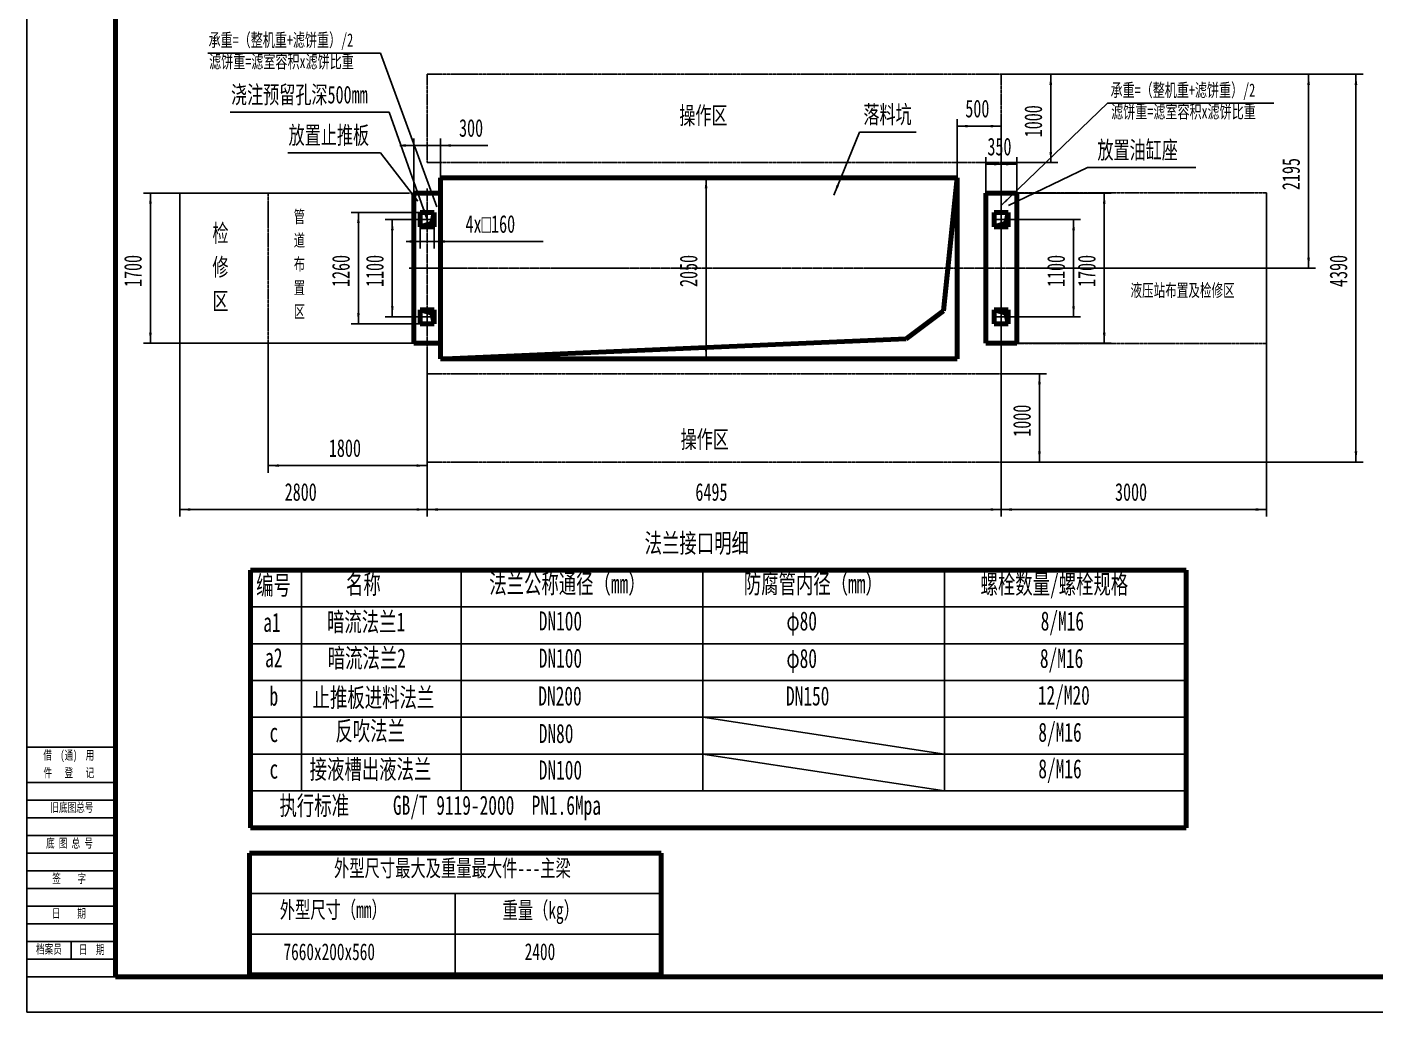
# Model space of a CAD drawing. Header units: millimetres. Extents: x -11880 to 11880, y -8400 to 8400.
# Drawn here: x -11880 to 3373, y -8400 to 2752 of the extents above; entities that cross this region are included whole.
import ezdxf

# ---------------------------------------------------------------- set-up
doc = ezdxf.new("R2010")
doc.units = ezdxf.units.MM
doc.linetypes.add('EB_DASHDOT', pattern=[39, 30, -3, 3, -3])
doc.linetypes.add('EB_DASHDOTDOT', pattern=[45, 30, -3, 3, -3, 3, -3])
for name, color, linetype, lineweight in [('CAXA0', 7, 'Continuous', 70), ('CAXA1', 1, 'EB_DASHDOT', 25), ('CAXA3', 7, 'Continuous', 25), ('CAXA4', 3, 'Continuous', 25)]:
    doc.layers.add(name, color=color, linetype=linetype, lineweight=lineweight)
doc.styles.add('UserTxtStyle11', font='', dxfattribs={"width": 0.667})
doc.styles.add('标准', font='', dxfattribs={"width": 0.667})
doc.styles.get('UserTxtStyle11').set_extended_font_data('FangSong_GB2312')
doc.styles.get('标准').set_extended_font_data('SimSun')
doc.dimstyles.new('标准', dxfattribs={"dimscale": 40, "dimtxt": 5, "dimasz": 3, "dimexe": 2, "dimexo": 0, "dimtad": 1, "dimdec": 1, "dimzin": 12, "dimdsep": 46, "dimtxsty": '标准', "dimcen": 0, "dimdle": 4, "dimaunit": 1, "dimazin": 2, "dimtfac": 1, "dimtdec": 3, "dimtmove": 0, "dimatfit": 3, "dimfxl": 0, "dimtolj": 1, "dimtzin": 0, "dimarcsym": 0})

# ---------------------------------------------------------------- blocks, each defined once
blk = doc.blocks.new('CAXBLOCK36', base_point=(-10880, -8000))
at = {"layer": 'CAXA3'}
for p, q in [((-10880, -5400), (-11880, -5400)), ((-10880, -5800), (-11880, -5800)), ((-10880, -6000), (-11880, -6000)), ((-10880, -6200), (-11880, -6200)), ((-10880, -6400), (-11880, -6400)), ((-10880, -6600), (-11880, -6600)), ((-10880, -6800), (-11880, -6800)), ((-10880, -7000), (-11880, -7000)), ((-10880, -7200), (-11880, -7200)), ((-10880, -7400), (-11880, -7400)), ((-10880, -7600), (-11880, -7600)), ((-11380, -7800), (-11380, -7600)), ((-10880, -7800), (-11880, -7800)), ((-10880, -8000), (-11880, -8000))]:
    blk.add_line(p, q, dxfattribs=at)
at = {"layer": 'CAXA0', "linetype": 'Continuous', "lineweight": 25, "char_height": 104, "attachment_point": 1}
for s, insert, style in [('\\fSimSun|b0|i0|p34;借  (通)  用', (-11694, -5439), '标准'), ('\\fSimSun|b0|i0|p34;件   登   记', (-11694, -5638), '标准'), ('\\fSimSun|b0|i0|p34;旧底图总号', (-11614, -6030), '标准'), ('\\fSimSun|b0|i0|p34;底 图 总 号', (-11664, -6435), '标准'), ('\\fSimSun|b0|i0|p34;签    字', (-11594, -6836), '标准'), ('\\fFangSong_GB2312|b0|i0|p34;日    期', (-11597, -7230), 'UserTxtStyle11'), ('\\fSimSun|b0|i0|p34;档案员', (-11777, -7635), '标准'), ('\\fSimSun|b0|i0|p34;日  期', (-11292, -7640), '标准')]:
    blk.add_mtext(s, dxfattribs=dict(at, insert=insert, style=style))
blk = doc.blocks.new('CAXBLOCK35', base_point=(11480, -8000))
at = {"layer": 'CAXA0', "linetype": 'Continuous', "lineweight": 70}
for p, q in [((-10880, 8000), (-10880, -8000)), ((-10880, -8000), (11480, -8000))]:
    blk.add_line(p, q, dxfattribs=at)
at = {"layer": 'CAXA3', "linetype": 'Continuous', "lineweight": 25}
for p, q in [((-11880, -8400), (-11880, 8400)), ((11880, -8400), (-11880, -8400))]:
    blk.add_line(p, q, dxfattribs=at)
at = {"layer": 'CAXA0'}
blk.add_blockref('CAXBLOCK36', (-10880, -8000), dxfattribs=at)
blk = doc.blocks.new('*D425')
at = {"layer": 'CAXA4', "linetype": 'Continuous', "lineweight": 25}
for points in [[(-4196, 1046), (-4211, 926), (-4181, 926)], [(-4196, -1004), (-4211, -884), (-4181, -884)]]:
    blk.add_hatch(color=0, dxfattribs=at).paths.add_polyline_path(points, flags=0)
at = {"layer": 'CAXA4', "color": 0, "linetype": 'Continuous', "lineweight": 25}
for p, q in [((-7151, 1046), (-4116, 1046)), ((-4196, 1046), (-4196, -1004)), ((-7151, -1004), (-4116, -1004))]:
    blk.add_line(p, q, dxfattribs=at)
at = {"layer": 'CAXA4', "color": 0, "linetype": 'Continuous', "lineweight": 25, "insert": (-4495, -192), "char_height": 200, "attachment_point": 1, "rotation": 90, "style": '标准'}
blk.add_mtext('\\fSimSun|b0|i0|p34;2050', dxfattribs=at)
blk = doc.blocks.new('*D426')
at = {"layer": 'CAXA4', "linetype": 'Continuous', "lineweight": 25}
for points in [[(-7746, 571), (-7761, 451), (-7731, 451)], [(-7746, -529), (-7761, -409), (-7731, -409)]]:
    blk.add_hatch(color=0, dxfattribs=at).paths.add_polyline_path(points, flags=0)
at = {"layer": 'CAXA4', "color": 0, "linetype": 'Continuous', "lineweight": 25}
for p, q in [((-7431, 571), (-7826, 571)), ((-7746, 571), (-7746, -529)), ((-7429, -529), (-7826, -529))]:
    blk.add_line(p, q, dxfattribs=at)
at = {"layer": 'CAXA4', "color": 0, "linetype": 'Continuous', "lineweight": 25, "insert": (-8045, -192), "char_height": 200, "attachment_point": 1, "rotation": 90, "style": '标准'}
blk.add_mtext('\\fSimSun|b0|i0|p34;1100', dxfattribs=at)
blk = doc.blocks.new('*D427')
at = {"layer": 'CAXA4', "linetype": 'Continuous', "lineweight": 25}
for points in [[(-38, 571), (-53, 451), (-23, 451)], [(-38, -529), (-53, -409), (-23, -409)]]:
    blk.add_hatch(color=0, dxfattribs=at).paths.add_polyline_path(points, flags=0)
at = {"layer": 'CAXA4', "color": 0, "linetype": 'Continuous', "lineweight": 25}
for p, q in [((-934, 571), (42, 571)), ((-38, 571), (-38, -529)), ((-934, -529), (42, -529))]:
    blk.add_line(p, q, dxfattribs=at)
at = {"layer": 'CAXA4', "color": 0, "linetype": 'Continuous', "lineweight": 25, "insert": (-337, -192), "char_height": 200, "attachment_point": 1, "rotation": 90, "style": '标准'}
blk.add_mtext('\\fSimSun|b0|i0|p34;1100', dxfattribs=at)
blk = doc.blocks.new('*D428')
at = {"layer": 'CAXA4', "linetype": 'Continuous', "lineweight": 25}
for points in [[(-1031, 1199), (-911, 1184), (-911, 1214)], [(-681, 1199), (-801, 1184), (-801, 1214)]]:
    blk.add_hatch(color=0, dxfattribs=at).paths.add_polyline_path(points, flags=0)
at = {"layer": 'CAXA4', "color": 0, "linetype": 'Continuous', "lineweight": 25}
for p, q in [((-1031, 871), (-1031, 1279)), ((-681, 871), (-681, 1279)), ((-1031, 1199), (-681, 1199))]:
    blk.add_line(p, q, dxfattribs=at)
at = {"layer": 'CAXA4', "color": 0, "linetype": 'Continuous', "lineweight": 25, "insert": (-1013, 1498), "char_height": 200, "attachment_point": 1, "style": '标准'}
blk.add_mtext('\\fSimSun|b0|i0|p34;350', dxfattribs=at)
blk = doc.blocks.new('*D429')
at = {"layer": 'CAXA4', "linetype": 'Continuous', "lineweight": 25}
for points in [[(-1356, 1629), (-1236, 1644), (-1236, 1614)], [(-856, 1629), (-976, 1644), (-976, 1614)]]:
    blk.add_hatch(color=0, dxfattribs=at).paths.add_polyline_path(points, flags=0)
at = {"layer": 'CAXA4', "color": 0, "linetype": 'Continuous', "lineweight": 25}
for p, q in [((-1356, 1046), (-1356, 1709)), ((-856, 924), (-856, 1709)), ((-856, 1629), (-1356, 1629))]:
    blk.add_line(p, q, dxfattribs=at)
at = {"layer": 'CAXA4', "color": 0, "linetype": 'Continuous', "lineweight": 25, "insert": (-1263, 1928), "char_height": 200, "attachment_point": 1, "style": '标准'}
blk.add_mtext('\\fSimSun|b0|i0|p34;500', dxfattribs=at)
blk = doc.blocks.new('*D430')
at = {"layer": 'CAXA4', "linetype": 'Continuous', "lineweight": 25}
for points in [[(-7431, 323), (-7551, 338), (-7551, 308)], [(-7271, 323), (-7151, 338), (-7151, 308)]]:
    blk.add_hatch(color=0, dxfattribs=at).paths.add_polyline_path(points, flags=0)
at = {"layer": 'CAXA4', "color": 0, "linetype": 'Continuous', "lineweight": 25}
for p, q in [((-7431, 491), (-7431, 243)), ((-7271, 491), (-7271, 243)), ((-6040, 323), (-7591, 323))]:
    blk.add_line(p, q, dxfattribs=at)
at = {"layer": 'CAXA4', "color": 0, "linetype": 'Continuous', "lineweight": 25, "insert": (-6918, 622), "char_height": 200, "attachment_point": 1, "style": '标准'}
blk.add_mtext('\\fSimSun|b0|i0|p34;4x{\\Fgdt;o}160', dxfattribs=at)
blk = doc.blocks.new('*D431')
at = {"layer": 'CAXA4', "linetype": 'Continuous', "lineweight": 25}
for points in [[(-8130, 651), (-8145, 531), (-8115, 531)], [(-8130, -609), (-8145, -489), (-8115, -489)]]:
    blk.add_hatch(color=0, dxfattribs=at).paths.add_polyline_path(points, flags=0)
at = {"layer": 'CAXA4', "color": 0, "linetype": 'Continuous', "lineweight": 25}
for p, q in [((-7431, 651), (-8210, 651)), ((-8130, 651), (-8130, -609)), ((-7431, -609), (-8210, -609))]:
    blk.add_line(p, q, dxfattribs=at)
at = {"layer": 'CAXA4', "color": 0, "linetype": 'Continuous', "lineweight": 25, "insert": (-8429, -192), "char_height": 200, "attachment_point": 1, "rotation": 90, "style": '标准'}
blk.add_mtext('\\fSimSun|b0|i0|p34;1260', dxfattribs=at)
blk = doc.blocks.new('*D432')
at = {"layer": 'CAXA4', "linetype": 'Continuous', "lineweight": 25}
blk.add_hatch(color=0, dxfattribs=at).paths.add_polyline_path([(-2751, 848), (-2692, 954), (-2719, 965)], flags=0)
at = {"layer": 'CAXA4', "color": 0, "linetype": 'Continuous', "lineweight": 25}
for p, q in [((-2751, 848), (-2461, 1562)), ((-2461, 1562), (-1818, 1562))]:
    blk.add_line(p, q, dxfattribs=at)
at = {"layer": 'CAXA4', "color": 0, "linetype": 'Continuous', "lineweight": 25, "insert": (-2416, 1861), "char_height": 200, "attachment_point": 1, "style": '标准'}
blk.add_mtext('\\fSimSun|b0|i0|p34;落料坑', dxfattribs=at)
blk = doc.blocks.new('*D433')
at = {"layer": 'CAXA4', "linetype": 'Continuous', "lineweight": 25}
blk.add_hatch(color=0, dxfattribs=at).paths.add_polyline_path([(-7459, 779), (-7520, 884), (-7544, 866)], flags=0)
at = {"layer": 'CAXA4', "color": 0, "linetype": 'Continuous', "lineweight": 25}
for p, q in [((-7880, 1328), (-8929, 1328)), ((-7459, 779), (-7880, 1328))]:
    blk.add_line(p, q, dxfattribs=at)
at = {"layer": 'CAXA4', "color": 0, "linetype": 'Continuous', "lineweight": 25, "insert": (-8919, 1627), "char_height": 200, "attachment_point": 1, "style": '标准'}
blk.add_mtext('\\fSimSun|b0|i0|p34;放置止推板', dxfattribs=at)
blk = doc.blocks.new('*D434')
at = {"layer": 'CAXA4', "linetype": 'Continuous', "lineweight": 25}
blk.add_hatch(color=0, dxfattribs=at).paths.add_polyline_path([(-7351, 571), (-7377, 689), (-7405, 679)], flags=0)
at = {"layer": 'CAXA4', "color": 0, "linetype": 'Continuous', "lineweight": 25}
for p, q in [((-7780, 1787), (-9581, 1787)), ((-7351, 571), (-7780, 1787))]:
    blk.add_line(p, q, dxfattribs=at)
at = {"layer": 'CAXA4', "color": 0, "linetype": 'Continuous', "lineweight": 25, "insert": (-9571, 2086), "char_height": 200, "attachment_point": 1, "style": '标准'}
blk.add_mtext('\\fSimSun|b0|i0|p34;浇注预留孔深500mm', dxfattribs=at)
blk = doc.blocks.new('*D435')
at = {"layer": 'CAXA4', "linetype": 'Continuous', "lineweight": 25}
for points in [[(309, 871), (324, 751), (294, 751)], [(309, -829), (324, -709), (294, -709)]]:
    blk.add_hatch(color=0, dxfattribs=at).paths.add_polyline_path(points, flags=0)
at = {"layer": 'CAXA4', "color": 0, "linetype": 'Continuous', "lineweight": 25}
for p, q in [((-706, 871), (389, 871)), ((309, -829), (309, 871)), ((-706, -829), (389, -829))]:
    blk.add_line(p, q, dxfattribs=at)
at = {"layer": 'CAXA4', "color": 0, "linetype": 'Continuous', "lineweight": 25, "insert": (10, -192), "char_height": 200, "attachment_point": 1, "rotation": 90, "style": '标准'}
blk.add_mtext('\\fSimSun|b0|i0|p34;1700', dxfattribs=at)
blk = doc.blocks.new('*D436')
at = {"layer": 'CAXA4', "linetype": 'Continuous', "lineweight": 25}
for points in [[(-10151, -2711), (-10031, -2696), (-10031, -2726)], [(-7351, -2711), (-7471, -2696), (-7471, -2726)]]:
    blk.add_hatch(color=0, dxfattribs=at).paths.add_polyline_path(points, flags=0)
at = {"layer": 'CAXA4', "color": 0, "linetype": 'Continuous', "lineweight": 25}
for p, q in [((-10151, 871), (-10151, -2791)), ((-7351, -882), (-7351, -2791)), ((-7351, -2711), (-10151, -2711))]:
    blk.add_line(p, q, dxfattribs=at)
at = {"layer": 'CAXA4', "color": 0, "linetype": 'Continuous', "lineweight": 25, "insert": (-8964, -2412), "char_height": 200, "attachment_point": 1, "style": '标准'}
blk.add_mtext('\\fSimSun|b0|i0|p34;2800', dxfattribs=at)
blk = doc.blocks.new('*D437')
at = {"layer": 'CAXA4', "linetype": 'Continuous', "lineweight": 25}
for points in [[(-9151, -2214), (-9031, -2229), (-9031, -2199)], [(-7351, -2214), (-7471, -2229), (-7471, -2199)]]:
    blk.add_hatch(color=0, dxfattribs=at).paths.add_polyline_path(points, flags=0)
at = {"layer": 'CAXA4', "color": 0, "linetype": 'Continuous', "lineweight": 25}
for p, q in [((-9151, -829), (-9151, -2294)), ((-7351, -882), (-7351, -2294)), ((-9151, -2214), (-7351, -2214))]:
    blk.add_line(p, q, dxfattribs=at)
at = {"layer": 'CAXA4', "color": 0, "linetype": 'Continuous', "lineweight": 25, "insert": (-8464, -1915), "char_height": 200, "attachment_point": 1, "style": '标准'}
blk.add_mtext('\\fSimSun|b0|i0|p34;1800', dxfattribs=at)
blk = doc.blocks.new('*D438')
at = {"layer": 'CAXA4', "linetype": 'Continuous', "lineweight": 25}
for points in [[(2621, 2216), (2606, 2096), (2636, 2096)], [(2621, 21), (2606, 141), (2636, 141)]]:
    blk.add_hatch(color=0, dxfattribs=at).paths.add_polyline_path(points, flags=0)
at = {"layer": 'CAXA4', "color": 0, "linetype": 'Continuous', "lineweight": 25}
for p, q in [((-856, 2216), (2701, 2216)), ((2621, 2216), (2621, 21)), ((-550, 21), (2701, 21))]:
    blk.add_line(p, q, dxfattribs=at)
at = {"layer": 'CAXA4', "color": 0, "linetype": 'Continuous', "lineweight": 25, "insert": (2322, 905), "char_height": 200, "attachment_point": 1, "rotation": 90, "style": '标准'}
blk.add_mtext('\\fSimSun|b0|i0|p34;2195', dxfattribs=at)
blk = doc.blocks.new('*D439')
at = {"layer": 'CAXA4', "linetype": 'Continuous', "lineweight": 25}
for points in [[(3157, 2216), (3142, 2096), (3172, 2096)], [(3157, -2174), (3142, -2054), (3172, -2054)]]:
    blk.add_hatch(color=0, dxfattribs=at).paths.add_polyline_path(points, flags=0)
at = {"layer": 'CAXA4', "color": 0, "linetype": 'Continuous', "lineweight": 25}
for p, q in [((-856, 2216), (3237, 2216)), ((3157, 2216), (3157, -2174)), ((-856, -2174), (3237, -2174))]:
    blk.add_line(p, q, dxfattribs=at)
at = {"layer": 'CAXA4', "color": 0, "linetype": 'Continuous', "lineweight": 25, "insert": (2858, -192), "char_height": 200, "attachment_point": 1, "rotation": 90, "style": '标准'}
blk.add_mtext('\\fSimSun|b0|i0|p34;4390', dxfattribs=at)
blk = doc.blocks.new('*D440')
at = {"layer": 'CAXA4', "linetype": 'Continuous', "lineweight": 25}
for points in [[(-7351, -2711), (-7231, -2726), (-7231, -2696)], [(-856, -2711), (-976, -2726), (-976, -2696)]]:
    blk.add_hatch(color=0, dxfattribs=at).paths.add_polyline_path(points, flags=0)
at = {"layer": 'CAXA4', "color": 0, "linetype": 'Continuous', "lineweight": 25}
for p, q in [((-7351, -882), (-7351, -2791)), ((-856, -882), (-856, -2791)), ((-7351, -2711), (-856, -2711))]:
    blk.add_line(p, q, dxfattribs=at)
at = {"layer": 'CAXA4', "color": 0, "linetype": 'Continuous', "lineweight": 25, "insert": (-4317, -2412), "char_height": 200, "attachment_point": 1, "style": '标准'}
blk.add_mtext('\\fSimSun|b0|i0|p34;6495', dxfattribs=at)
blk = doc.blocks.new('*D441')
at = {"layer": 'CAXA4', "linetype": 'Continuous', "lineweight": 25}
for points in [[(-10483, 871), (-10468, 751), (-10498, 751)], [(-10483, -829), (-10468, -709), (-10498, -709)]]:
    blk.add_hatch(color=0, dxfattribs=at).paths.add_polyline_path(points, flags=0)
at = {"layer": 'CAXA4', "color": 0, "linetype": 'Continuous', "lineweight": 25}
for p, q in [((-7551, 871), (-10563, 871)), ((-10483, -829), (-10483, 871)), ((-7551, -829), (-10563, -829))]:
    blk.add_line(p, q, dxfattribs=at)
at = {"layer": 'CAXA4', "color": 0, "linetype": 'Continuous', "lineweight": 25, "insert": (-10782, -192), "char_height": 200, "attachment_point": 1, "rotation": 90, "style": '标准'}
blk.add_mtext('\\fSimSun|b0|i0|p34;1700', dxfattribs=at)
blk = doc.blocks.new('*D442')
at = {"layer": 'CAXA4', "linetype": 'Continuous', "lineweight": 25}
for points in [[(-296, 2216), (-311, 2096), (-281, 2096)], [(-296, 1216), (-311, 1336), (-281, 1336)]]:
    blk.add_hatch(color=0, dxfattribs=at).paths.add_polyline_path(points, flags=0)
at = {"layer": 'CAXA4', "color": 0, "linetype": 'Continuous', "lineweight": 25}
for p, q in [((-856, 2216), (-216, 2216)), ((-296, 2216), (-296, 1216)), ((-856, 1216), (-216, 1216))]:
    blk.add_line(p, q, dxfattribs=at)
at = {"layer": 'CAXA4', "color": 0, "linetype": 'Continuous', "lineweight": 25, "insert": (-595, 1503), "char_height": 200, "attachment_point": 1, "rotation": 90, "style": '标准'}
blk.add_mtext('\\fSimSun|b0|i0|p34;1000', dxfattribs=at)
blk = doc.blocks.new('*D443')
at = {"layer": 'CAXA4', "linetype": 'Continuous', "lineweight": 25}
for points in [[(-424, -1174), (-439, -1294), (-409, -1294)], [(-424, -2174), (-439, -2054), (-409, -2054)]]:
    blk.add_hatch(color=0, dxfattribs=at).paths.add_polyline_path(points, flags=0)
at = {"layer": 'CAXA4', "color": 0, "linetype": 'Continuous', "lineweight": 25}
for p, q in [((-856, -1174), (-344, -1174)), ((-424, -1174), (-424, -2174)), ((-856, -2174), (-344, -2174))]:
    blk.add_line(p, q, dxfattribs=at)
at = {"layer": 'CAXA4', "color": 0, "linetype": 'Continuous', "lineweight": 25, "insert": (-723, -1887), "char_height": 200, "attachment_point": 1, "rotation": 90, "style": '标准'}
blk.add_mtext('\\fSimSun|b0|i0|p34;1000', dxfattribs=at)
blk = doc.blocks.new('*D444')
at = {"layer": 'CAXA4', "linetype": 'Continuous', "lineweight": 25}
for points in [[(-856, -2711), (-736, -2726), (-736, -2696)], [(2144, -2711), (2024, -2726), (2024, -2696)]]:
    blk.add_hatch(color=0, dxfattribs=at).paths.add_polyline_path(points, flags=0)
at = {"layer": 'CAXA4', "color": 0, "linetype": 'Continuous', "lineweight": 25}
for p, q in [((-856, 924), (-856, -2791)), ((2144, 874), (2144, -2791)), ((-856, -2711), (2144, -2711))]:
    blk.add_line(p, q, dxfattribs=at)
at = {"layer": 'CAXA4', "color": 0, "linetype": 'Continuous', "lineweight": 25, "insert": (431, -2412), "char_height": 200, "attachment_point": 1, "style": '标准'}
blk.add_mtext('\\fSimSun|b0|i0|p34;3000', dxfattribs=at)
blk = doc.blocks.new('*D445')
at = {"layer": 'CAXA4', "linetype": 'Continuous', "lineweight": 25}
blk.add_hatch(color=0, dxfattribs=at).paths.add_polyline_path([(-773, 732), (-659, 770), (-672, 798)], flags=0)
at = {"layer": 'CAXA4', "color": 0, "linetype": 'Continuous', "lineweight": 25}
for p, q in [((-773, 732), (120, 1160)), ((120, 1160), (1347, 1160))]:
    blk.add_line(p, q, dxfattribs=at)
at = {"layer": 'CAXA4', "color": 0, "linetype": 'Continuous', "lineweight": 25, "insert": (232, 1459), "char_height": 200, "attachment_point": 1, "style": '标准'}
blk.add_mtext('\\fSimSun|b0|i0|p34;放置油缸座 ', dxfattribs=at)
blk = doc.blocks.new('*D449')
at = {"layer": 'CAXA4', "linetype": 'Continuous', "lineweight": 25}
for points in [[(-7501, 1410), (-7621, 1395), (-7621, 1425)], [(-7201, 1410), (-7081, 1395), (-7081, 1425)]]:
    blk.add_hatch(color=0, dxfattribs=at).paths.add_polyline_path(points, flags=0)
at = {"layer": 'CAXA4', "color": 0, "linetype": 'Continuous', "lineweight": 25}
for p, q in [((-7661, 1410), (-6667, 1410)), ((-7501, 871), (-7501, 1490)), ((-7201, 871), (-7201, 1490))]:
    blk.add_line(p, q, dxfattribs=at)
at = {"layer": 'CAXA4', "color": 0, "linetype": 'Continuous', "lineweight": 25, "insert": (-6991, 1709), "char_height": 200, "attachment_point": 1, "style": '标准'}
blk.add_mtext('\\fSimSun|b0|i0|p34;300', dxfattribs=at)
blk = doc.blocks.new('*D451')
at = {"layer": 'CAXA4', "linetype": 'Continuous', "lineweight": 25}
blk.add_hatch(color=0, dxfattribs=at).paths.add_polyline_path([(-7243, 715), (-7263, 803), (-7284, 796)], flags=0)
at = {"layer": 'CAXA4', "color": 0, "linetype": 'Continuous', "lineweight": 25}
for p, q in [((-7880, 2455), (-9834, 2455)), ((-7243, 715), (-7880, 2455))]:
    blk.add_line(p, q, dxfattribs=at)
at = {"layer": 'CAXA4', "color": 0, "linetype": 'Continuous', "lineweight": 25, "char_height": 150, "attachment_point": 1, "style": '标准'}
for s, insert in [('\\fSimSun|b0|i0|p34;承重=（整机重+滤饼重）/2', (-9826, 2679)), ('\\fSimSun|b0|i0|p34;滤饼重=滤室容积x滤饼比重', (-9819, 2436))]:
    blk.add_mtext(s, dxfattribs=dict(at, insert=insert))
blk = doc.blocks.new('*D452')
at = {"layer": 'CAXA4', "linetype": 'Continuous', "lineweight": 25}
blk.add_hatch(color=0, dxfattribs=at).paths.add_polyline_path([(-856, 731), (-784, 785), (-799, 802)], flags=0)
at = {"layer": 'CAXA4', "color": 0, "linetype": 'Continuous', "lineweight": 25}
for p, q in [((-856, 731), (345, 1888)), ((345, 1888), (2227, 1888))]:
    blk.add_line(p, q, dxfattribs=at)
at = {"layer": 'CAXA4', "color": 0, "linetype": 'Continuous', "lineweight": 25, "char_height": 150, "attachment_point": 1, "style": '标准'}
for s, insert in [('\\fSimSun|b0|i0|p34;承重=（整机重+滤饼重）/2', (380, 2112)), ('\\fSimSun|b0|i0|p34;滤饼重=滤室容积x滤饼比重', (387, 1869))]:
    blk.add_mtext(s, dxfattribs=dict(at, insert=insert))

msp = doc.modelspace()

# ---------------------------------------------------------------- hatches: boundary and pattern name
at = {"layer": 'CAXA0', "linetype": 'Continuous', "lineweight": 25}
h = msp.add_hatch(color=256, dxfattribs=at)
h.paths.add_polyline_path([(-7431.33, 490.65), (-7351.33, 490.65), (-7351.33, 515.32)], flags=0)
h.paths.add_polyline_path([(-7351.33, 490.65), (-7271.33, 490.65), (-7271.33, 650.65), (-7290.36, 570.65), (-7299.73, 531.24), (-7351.33, 515.32)], flags=0)
h = msp.add_hatch(color=256, dxfattribs=at)
h.paths.add_polyline_path([(-936.33, 490.65), (-856.33, 490.65), (-856.33, 515.32)], flags=0)
h.paths.add_polyline_path([(-856.33, 490.65), (-776.33, 490.65), (-776.33, 650.65), (-795.36, 570.65), (-804.73, 531.24), (-856.33, 515.32)], flags=0)
h = msp.add_hatch(color=256, dxfattribs=at)
h.paths.add_polyline_path([(-7431.33, -449.35), (-7351.33, -449.35), (-7351.33, -474.02)], flags=0)
h.paths.add_polyline_path([(-7351.33, -449.35), (-7271.33, -449.35), (-7271.33, -609.35), (-7290.36, -529.35), (-7299.73, -489.94), (-7351.33, -474.02)], flags=0)
h = msp.add_hatch(color=256, dxfattribs=at)
h.paths.add_polyline_path([(-936.33, -449.35), (-856.33, -449.35), (-856.33, -474.02)], flags=0)
h.paths.add_polyline_path([(-856.33, -449.35), (-776.33, -449.35), (-776.33, -609.35), (-795.36, -529.35), (-804.73, -489.94), (-856.33, -474.02)], flags=0)

# ---------------------------------------------------------------- linework, layer by layer
at = {"layer": 'CAXA0', "color": 2, "linetype": 'EB_DASHDOTDOT', "lineweight": 25}
for p, q in [((-7351.33, 2215.65), (-7351.33, 1215.65)), ((-7351.33, 2215.65), (-856.33, 2215.65)), ((-856.33, 2215.65), (-856.33, 1215.65)), ((-7351.33, 1215.65), (-856.33, 1215.65)), ((-7551.33, 870.65), (-10151.33, 870.65)), ((-10151.33, 870.65), (-10151.33, -829.35)), ((-9151.33, 870.65), (-9151.33, -829.35)), ((2143.67, 873.65), (-681.33, 873.65)), ((2143.67, 873.65), (2143.67, -832.35)), ((-7501.33, -829.35), (-10151.33, -829.35)), ((2143.67, -832.35), (-681.33, -832.35)), ((-7351.33, -2174.35), (-7351.33, -1174.35)), ((-7351.33, -1174.35), (-856.33, -1174.35)), ((-856.33, -2174.35), (-856.33, -1174.35)), ((-7351.33, -2174.35), (-856.33, -2174.35))]:
    msp.add_line(p, q, dxfattribs=at)
at = {"layer": 'CAXA0'}
for p, q in [((-7201.33, 1045.65), (-7201.33, -1004.35)), ((-7201.33, 1045.65), (-1356.33, 1045.65)), ((-1508.91, -463.15), (-1356.33, 1045.65)), ((-1356.33, 1045.65), (-1356.33, -1004.35)), ((-7501.33, 870.65), (-7501.33, -829.35)), ((-1031.33, 870.65), (-1031.33, -829.35)), ((-681.33, 870.65), (-681.33, -829.35)), ((-7271.33, 650.65), (-7431.33, 650.65)), ((-7431.33, 650.65), (-7431.33, 490.65)), ((-7299.73, 531.24), (-7271.33, 650.65)), ((-7271.33, 490.65), (-7271.33, 650.65)), ((-776.33, 650.65), (-936.33, 650.65)), ((-936.33, 650.65), (-936.33, 490.65)), ((-804.73, 531.24), (-776.33, 650.65)), ((-776.33, 490.65), (-776.33, 650.65)), ((-7431.33, 490.65), (-7299.73, 531.24)), ((-7431.33, 490.65), (-7271.33, 490.65)), ((-936.33, 490.65), (-804.73, 531.24)), ((-936.33, 490.65), (-776.33, 490.65)), ((-7431.33, -609.35), (-7431.33, -449.35)), ((-7431.33, -449.35), (-7271.33, -449.35)), ((-7431.33, -449.35), (-7299.73, -489.94)), ((-7271.33, -449.35), (-7271.33, -609.35)), ((-936.33, -609.35), (-936.33, -449.35)), ((-936.33, -449.35), (-776.33, -449.35)), ((-936.33, -449.35), (-804.73, -489.94)), ((-776.33, -449.35), (-776.33, -609.35)), ((-7271.33, -609.35), (-7431.33, -609.35)), ((-7299.73, -489.94), (-7271.33, -609.35)), ((-1930.53, -777.93), (-1508.91, -463.15)), ((-776.33, -609.35), (-936.33, -609.35)), ((-804.73, -489.94), (-776.33, -609.35)), ((-7151.33, -1004.35), (-1930.53, -777.93)), ((-7201.33, -1004.35), (-1356.33, -1004.35)), ((-6146.05, -8000), (4107.85, -8000))]:
    msp.add_line(p, q, dxfattribs=at)
at = {"layer": 'CAXA0', "linetype": 'Continuous', "lineweight": 70}
for p, q in [((-7501.33, 870.65), (-7201.33, 870.65)), ((-1031.33, 870.65), (-681.33, 870.65)), ((-7501.33, -829.35), (-7201.33, -829.35)), ((-1031.33, -829.35), (-681.33, -829.35))]:
    msp.add_line(p, q, dxfattribs=at)
at = {"layer": 'CAXA0', "color": 1, "linetype": 'Continuous', "lineweight": 70}
for p, q in [((-9350.27, -3396.83), (1237.47, -3396.83)), ((-9350.27, -3396.83), (-9350.27, -6313.64)), ((1237.47, -3396.83), (1237.47, -6313.64)), ((-9350.27, -6313.64), (1237.47, -6313.64)), ((-9361.39, -6600.09), (-9361.39, -7978.77)), ((-9361.39, -6600.09), (-4705.57, -6600.09)), ((-4705.57, -6600.09), (-4705.57, -7978.77)), ((-9361.39, -7978.77), (-4705.57, -7978.77))]:
    msp.add_line(p, q, dxfattribs=at)
at = {"layer": 'CAXA1', "linetype": 'EB_DASHDOT', "lineweight": 25}
for p, q in [((-7351.33, 923.65), (-7351.33, -882.35)), ((-856.33, 923.65), (-856.33, -882.35)), ((-7351.33, 648.65), (-7351.33, 492.65)), ((-856.33, 648.65), (-856.33, 492.65)), ((-7429.33, 570.65), (-7273.33, 570.65)), ((-934.33, 570.65), (-778.33, 570.65)), ((-7554.33, 20.65), (-549.74, 20.65)), ((-7351.33, -607.35), (-7351.33, -451.35)), ((-856.33, -607.35), (-856.33, -451.35)), ((-7429.33, -529.35), (-7273.33, -529.35)), ((-934.33, -529.35), (-778.33, -529.35))]:
    msp.add_line(p, q, dxfattribs=at)
at = {"layer": 'CAXA3', "color": 2, "linetype": 'Continuous', "lineweight": 25}
for p, q in [((-8773.04, -3396.83), (-8773.04, -5896.95)), ((-6966.15, -3396.83), (-6966.15, -5896.95)), ((-4231.61, -3396.83), (-4231.61, -5896.95)), ((-1497.07, -3396.83), (-1497.07, -5896.95)), ((-9350.27, -3813.52), (1237.47, -3813.52)), ((-9350.27, -4230.2), (1237.47, -4230.2)), ((-9350.27, -4646.89), (1237.47, -4646.89)), ((-9350.27, -4646.89), (1237.47, -4646.89)), ((-9350.27, -5063.58), (1237.47, -5063.58)), ((-4231.61, -5063.58), (-1497.07, -5480.27)), ((-9350.27, -5480.27), (1237.47, -5480.27)), ((-9350.27, -5480.27), (1237.47, -5480.27)), ((-4231.61, -5480.27), (-1497.07, -5896.95)), ((-9350.27, -5896.95), (1237.47, -5896.95)), ((-9361.39, -7059.65), (-4705.57, -7059.65)), ((-7033.48, -7059.65), (-7033.48, -7978.77)), ((-9361.39, -7519.21), (-4705.57, -7519.21))]:
    msp.add_line(p, q, dxfattribs=at)

# ---------------------------------------------------------------- block references
at = {"layer": 'CAXA0'}
msp.add_blockref('CAXBLOCK35', (11480, -8000), dxfattribs=at)
at = {"layer": 'CAXA4'}
for name in ['*D451', '*D452', '*D434', '*D432', '*D433', '*D445']:
    msp.add_blockref(name, (0, 0), dxfattribs=at)

# ---------------------------------------------------------------- texts
at = {"layer": 'CAXA4', "linetype": 'Continuous', "lineweight": 25, "attachment_point": 1, "style": '标准'}
for s, insert, char_height in [('\\fSimSun|b0|i0|p34;操作区', (-4499.12, 1850.28), 200), ('\\fSimSun|b0|i0|p34;管', (-8861.15, 674.55), 140), ('\\fSimSun|b0|i0|p34;检', (-9781.64, 517.32), 200), ('\\fSimSun|b0|i0|p34;道', (-8861.15, 406.03), 140), ('\\fSimSun|b0|i0|p34;修', (-9781.64, 133.72), 200), ('\\fSimSun|b0|i0|p34;布', (-8861.15, 137.51), 140), ('\\fSimSun|b0|i0|p34;置', (-8861.15, -131.01), 140), ('\\fSimSun|b0|i0|p34;液压站布置及检修区', (606.04, -157.37), 144), ('\\fSimSun|b0|i0|p34;区', (-9781.64, -249.88), 200), ('\\fSimSun|b0|i0|p34;区', (-8861.15, -399.53), 140), ('\\fSimSun|b0|i0|p34;操作区', (-4483.78, -1816.26), 200), ('\\fSimSun|b0|i0|p34;法兰接口明细', (-4891.59, -2983.42), 216.1141), ('\\fSimSun|b0|i0|p34;编号', (-9286.7, -3460.49), 216.1141), ('\\fSimSun|b0|i0|p34;名称', (-8270.16, -3451), 216.1141), ('\\fSimSun|b0|i0|p34;法兰公称通径（mm）', (-6649.3, -3443.22), 216.1141), ('\\fSimSun|b0|i0|p34;防腐管内径（mm）', (-3769.09, -3443.22), 216.1141), ('\\fSimSun|b0|i0|p34;螺栓数量/螺栓规格', (-1090.71, -3448.28), 216.1141), ('\\fSimSun|b0|i0|p34;a1', (-9206.3, -3879.82), 216.1141), ('\\fSimSun|b0|i0|p34;暗流法兰1', (-8485.08, -3874.54), 216.12), ('\\fSimSun|b0|i0|p34;DN100', (-6089.22, -3864.4), 216.1141), ('\\fSimSun|b0|i0|p34;φ80', (-3286.59, -3864.4), 216.1141), ('\\fSimSun|b0|i0|p34;8/M16', (-410.23, -3864.7), 216.1141), ('\\fSimSun|b0|i0|p34;暗流法兰2', (-8476.74, -4284.47), 216.12), ('\\fSimSun|b0|i0|p34;8/M16', (-419.04, -4287.5), 216.1141), ('\\fSimSun|b0|i0|p34;a2', (-9185.82, -4279.65), 216.1141), ('\\fSimSun|b0|i0|p34;DN100', (-6089.22, -4285.81), 216.1141), ('\\fSimSun|b0|i0|p34;φ80', (-3286.59, -4288.27), 216.1141), ('\\fSimSun|b0|i0|p34;b', (-9135.17, -4715.1), 216.1141), ('\\fSimSun|b0|i0|p34;止推板进料法兰', (-8648.04, -4730.74), 216.1141), ('\\fSimSun|b0|i0|p34;DN200', (-6093.97, -4713.58), 216.1141), ('\\fSimSun|b0|i0|p34;DN150', (-3291.33, -4713.58), 216.1141), ('\\fSimSun|b0|i0|p34;12/M20', (-442.5, -4705.49), 216.1141), ('\\fSimSun|b0|i0|p34;c', (-9135.17, -5127.54), 216.1141), ('\\fSimSun|b0|i0|p34;反吹法兰', (-8389.81, -5109.07), 216.12), ('\\fSimSun|b0|i0|p34;DN80', (-6089.22, -5138.36), 216.12), ('\\fSimSun|b0|i0|p34;8/M16', (-436.6, -5124.14), 216.1141), ('\\fSimSun|b0|i0|p34;c', (-9135.17, -5540.98), 216.1141), ('\\fSimSun|b0|i0|p34;接液槽出液法兰', (-8681.4, -5543.95), 216.12), ('\\fSimSun|b0|i0|p34;DN100', (-6089.22, -5551.8), 216.12), ('\\fSimSun|b0|i0|p34;8/M16', (-436.6, -5537.58), 216.1141), ('\\fSimSun|b0|i0|p34;执行标准', (-9022.34, -5953.99), 216.1141), ('\\fSimSun|b0|i0|p34;GB/T 9119-2000  PN1.6Mpa', (-7738.8, -5951.09), 216.1141), ('\\fSimSun|b0|i0|p34;外型尺寸最大及重量最大件---主梁', (-8405.87, -6675.75), 190.08), ('\\fSimSun|b0|i0|p34;外型尺寸（mm）', (-9019.47, -7146.01), 190.0936), ('\\fSimSun|b0|i0|p34;重量（kg）', (-6498.94, -7152.13), 190.0936), ('\\fSimSun|b0|i0|p34;7660x200x560', (-8977.2, -7622.11), 190.08), ('\\fSimSun|b0|i0|p34;2400', (-6247.85, -7621.05), 190.08)]:
    msp.add_mtext(s, dxfattribs=dict(at, insert=insert, char_height=char_height))

# ---------------------------------------------------------------- dimensions: what is measured, and where the dimension line sits
at = {"layer": 'CAXA4'}
for base, p1, p2, angle, text, picture, middle in [((2620.98, 1118.15), (-856.33, 2215.65), (-549.74, 20.65), 90, '\\fSimSun;2195', '*D438', (2458.98, 1118.15)), ((3157.37, 20.65), (-856.33, 2215.65), (-856.33, -2174.35), 90, '\\fSimSun;4390', '*D439', (2995.37, 20.65)), ((-296.01, 1715.65), (-856.33, 2215.65), (-856.33, 1215.65), 90, '\\fSimSun;1000', '*D442', (-458.01, 1715.65)), ((-4196.33, 20.65), (-7151.33, 1045.65), (-7151.33, -1004.35), 90, '\\fSimSun;2050', '*D425', (-4358.33, 20.65)), ((-10482.85, 20.65), (-7551.33, -829.35), (-7551.33, 870.65), 90, '\\fSimSun;1700', '*D441', (-10644.85, 20.65)), ((309.17, 20.65), (-706.33, -829.35), (-706.33, 870.65), 90, '\\fSimSun;1700', '*D435', (147.17, 20.65)), ((-8130.17, 20.65), (-7431.33, 650.65), (-7431.33, -609.35), 270, '\\fSimSun;1260', '*D431', (-8292.17, 20.65)), ((-7745.83, 20.65), (-7431.33, 570.65), (-7429.33, -529.35), 90, '\\fSimSun;1100', '*D426', (-7907.83, 20.65)), ((-38.18, 20.65), (-934.33, 570.65), (-934.33, -529.35), 90, '\\fSimSun;1100', '*D427', (-200.18, 20.65)), ((-423.89, -1674.35), (-856.33, -1174.35), (-856.33, -2174.35), 90, '\\fSimSun;1000', '*D443', (-585.89, -1674.35))]:
    dim = msp.add_linear_dim(base=base, p1=p1, p2=p2, angle=angle, text=text, dimstyle='标准', dxfattribs=at)
    dim.commit()
    dim.dimension.update_dxf_attribs({"geometry": picture, "text_midpoint": middle})
for base, p1, p2, text, picture, middle in [((-1106.33, 1629.48), (-856.33, 923.65), (-1356.33, 1045.65), '\\fSimSun;500', '*D429', (-1106.33, 1791.48)), ((-6834.16, 1410.42), (-7501.33, 870.65), (-7201.33, 870.65), '\\fSimSun;300', '*D449', (-6834.16, 1572.42)), ((-856.33, 1198.88), (-1031.33, 870.65), (-681.33, 870.65), '\\fSimSun;350', '*D428', (-856.33, 1360.88)), ((643.67, -2710.52), (-856.33, 923.65), (2143.67, 873.65), '\\fSimSun;3000', '*D444', (643.67, -2548.52)), ((-8751.33, -2710.52), (-7351.33, -882.35), (-10151.33, 870.65), '\\fSimSun;2800', '*D436', (-8751.33, -2548.52)), ((-6484.22, 323), (-7271.33, 490.65), (-7431.33, 490.65), '\\fSimSun;4x{\\Fgdt;o}160', '*D430', (-6484.22, 485)), ((-8251.33, -2214.18), (-9151.33, -829.35), (-7351.33, -882.35), '\\fSimSun;1800', '*D437', (-8251.33, -2052.18)), ((-4103.83, -2710.52), (-7351.33, -882.35), (-856.33, -882.35), '\\fSimSun;6495', '*D440', (-4103.83, -2548.52))]:
    dim = msp.add_linear_dim(base=base, p1=p1, p2=p2, text=text, dimstyle='标准', dxfattribs=at)
    dim.commit()
    dim.dimension.update_dxf_attribs({"geometry": picture, "text_midpoint": middle})

doc.saveas('drawing.dxf')
